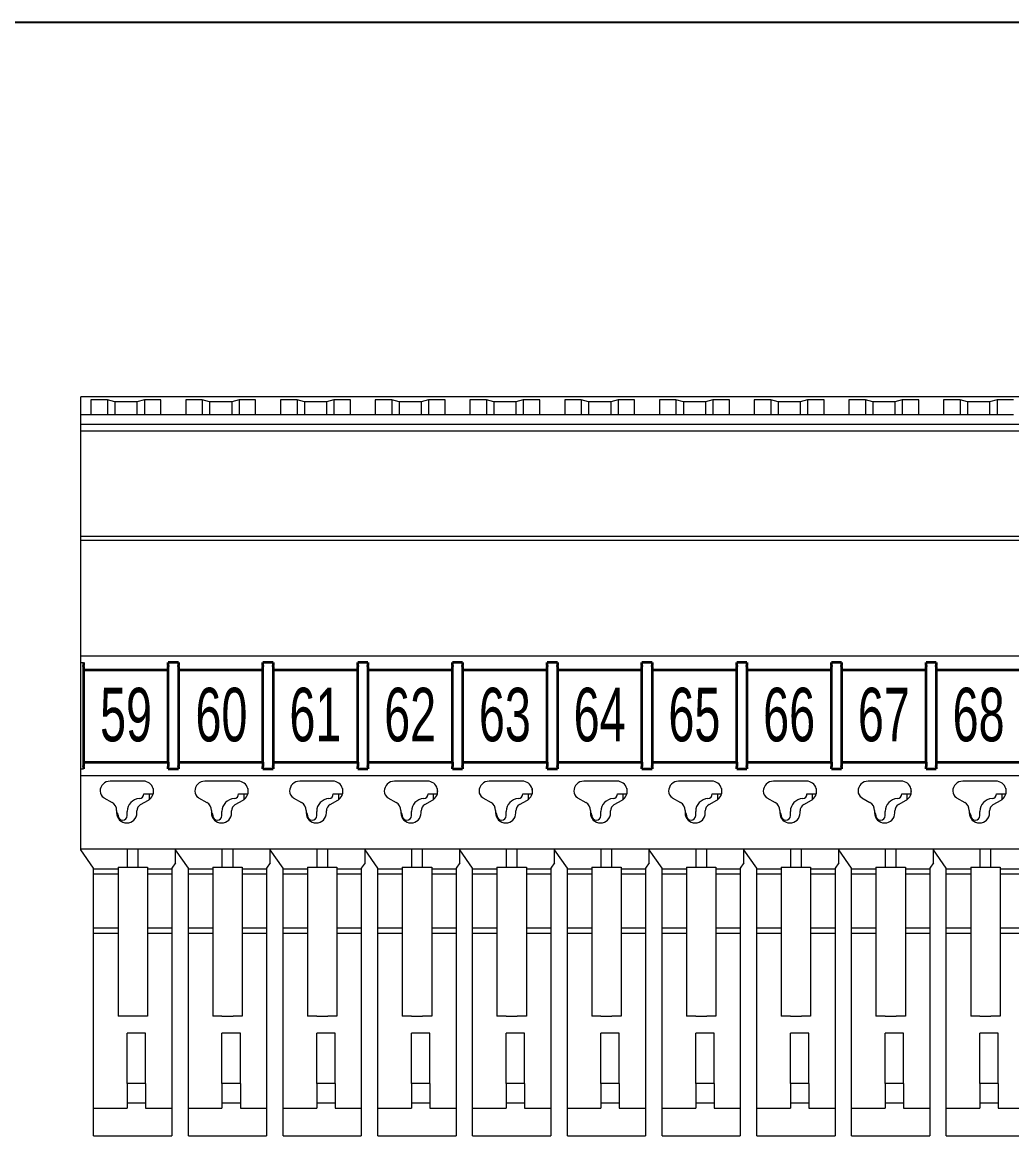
# Model space of a CAD drawing. Header units: millimetres. Extents: x 7 to 413, y 10 to 287.
# Drawn here: x 86.8 to 140.6, y 226.2 to 286.8 of the extents above; entities that cross this region are included whole.
import ezdxf
from ezdxf.enums import TextEntityAlignment as Align

# ---------------------------------------------------------------- set-up
doc = ezdxf.new("R2010")
doc.units = ezdxf.units.MM
doc.layers.add('1', color=7, linetype='Continuous')
doc.layers.add('図面枠D8M', color=7, linetype='Continuous')
doc.styles.add('HG丸ｺﾞｼｯｸM-PRO', font='')
doc.styles.get('HG丸ｺﾞｼｯｸM-PRO').set_extended_font_data('HG丸ｺﾞｼｯｸM-PRO')

# ---------------------------------------------------------------- blocks, each defined once
blk = doc.blocks.new('BLKF023')
at = {"layer": '図面枠D8M', "color": 2, "linetype": 'Continuous', "lineweight": 25}
blk.add_line((33, 286.75), (413, 286.75), dxfattribs=at)
blk = doc.blocks.new('BLKF039')
at = {"layer": '1', "color": 7, "linetype": 'Continuous', "lineweight": 13}
for p, q in [((133.192, 240.818), (133.192, 232.718)), ((133.192, 240.818), (133.692, 240.818)), ((133.692, 240.818), (134.292, 240.818)), ((134.292, 240.818), (134.792, 240.818)), ((134.792, 240.818), (134.792, 232.718)), ((133.692, 232.718), (133.192, 232.718)), ((133.692, 232.718), (134.292, 232.718)), ((134.792, 232.718), (134.292, 232.718))]:
    blk.add_line(p, q, dxfattribs=at)
blk = doc.blocks.new('BLKF040')
at = {"layer": '1', "color": 7, "linetype": 'Continuous', "lineweight": 13}
for p, q in [((128.042, 240.818), (128.042, 232.718)), ((128.042, 240.818), (128.542, 240.818)), ((128.542, 240.818), (129.142, 240.818)), ((129.142, 240.818), (129.642, 240.818)), ((129.642, 240.818), (129.642, 232.718)), ((128.542, 232.718), (128.042, 232.718)), ((128.542, 232.718), (129.142, 232.718)), ((129.642, 232.718), (129.142, 232.718))]:
    blk.add_line(p, q, dxfattribs=at)
blk = doc.blocks.new('BLKF041')
at = {"layer": '1', "color": 7, "linetype": 'Continuous', "lineweight": 13}
for p, q in [((122.892, 240.818), (122.892, 232.718)), ((122.892, 240.818), (123.392, 240.818)), ((123.392, 240.818), (123.992, 240.818)), ((123.992, 240.818), (124.492, 240.818)), ((124.492, 240.818), (124.492, 232.718)), ((123.392, 232.718), (122.892, 232.718)), ((123.392, 232.718), (123.992, 232.718)), ((124.492, 232.718), (123.992, 232.718))]:
    blk.add_line(p, q, dxfattribs=at)
blk = doc.blocks.new('BLKF042')
at = {"layer": '1', "color": 7, "linetype": 'Continuous', "lineweight": 13}
for p, q in [((91.992, 240.818), (91.992, 232.718)), ((91.992, 240.818), (92.492, 240.818)), ((92.492, 240.818), (93.092, 240.818)), ((93.092, 240.818), (93.592, 240.818)), ((93.592, 240.818), (93.592, 232.718)), ((92.492, 232.718), (91.992, 232.718)), ((93.092, 232.718), (92.492, 232.718)), ((93.592, 232.718), (93.092, 232.718))]:
    blk.add_line(p, q, dxfattribs=at)
blk = doc.blocks.new('BLKF043')
at = {"layer": '1', "color": 7, "linetype": 'Continuous', "lineweight": 13}
for p, q in [((107.442, 240.818), (107.442, 232.718)), ((107.442, 240.818), (107.942, 240.818)), ((107.942, 240.818), (108.542, 240.818)), ((108.542, 240.818), (109.042, 240.818)), ((109.042, 240.818), (109.042, 232.718)), ((107.942, 232.718), (107.442, 232.718)), ((107.942, 232.718), (108.542, 232.718)), ((109.042, 232.718), (108.542, 232.718))]:
    blk.add_line(p, q, dxfattribs=at)
blk = doc.blocks.new('BLKF044')
at = {"layer": '1', "color": 7, "linetype": 'Continuous', "lineweight": 13}
for p, q in [((102.292, 240.818), (102.292, 232.718)), ((102.292, 240.818), (102.792, 240.818)), ((102.792, 240.818), (103.392, 240.818)), ((103.392, 240.818), (103.892, 240.818)), ((103.892, 240.818), (103.892, 232.718)), ((102.792, 232.718), (102.292, 232.718)), ((102.792, 232.718), (103.392, 232.718)), ((103.892, 232.718), (103.392, 232.718))]:
    blk.add_line(p, q, dxfattribs=at)
blk = doc.blocks.new('BLKF045')
at = {"layer": '1', "color": 7, "linetype": 'Continuous', "lineweight": 13}
for p, q in [((112.592, 240.818), (112.592, 232.718)), ((112.592, 240.818), (113.092, 240.818)), ((113.092, 240.818), (113.692, 240.818)), ((113.692, 240.818), (114.192, 240.818)), ((114.192, 240.818), (114.192, 232.718)), ((113.092, 232.718), (112.592, 232.718)), ((113.092, 232.718), (113.692, 232.718)), ((114.192, 232.718), (113.692, 232.718))]:
    blk.add_line(p, q, dxfattribs=at)
blk = doc.blocks.new('BLKF046')
at = {"layer": '1', "color": 7, "linetype": 'Continuous', "lineweight": 13}
for p, q in [((117.742, 240.818), (117.742, 232.718)), ((117.742, 240.818), (118.242, 240.818)), ((118.242, 240.818), (118.842, 240.818)), ((118.842, 240.818), (119.342, 240.818)), ((119.342, 240.818), (119.342, 232.718)), ((118.242, 232.718), (117.742, 232.718)), ((118.242, 232.718), (118.842, 232.718)), ((119.342, 232.718), (118.842, 232.718))]:
    blk.add_line(p, q, dxfattribs=at)
blk = doc.blocks.new('BLKF047')
at = {"layer": '1', "color": 7, "linetype": 'Continuous', "lineweight": 13}
for p, q in [((138.342, 240.818), (138.342, 232.718)), ((138.342, 240.818), (138.842, 240.818)), ((138.842, 240.818), (139.442, 240.818)), ((139.442, 240.818), (139.942, 240.818)), ((139.942, 240.818), (139.942, 232.718)), ((138.842, 232.718), (138.342, 232.718)), ((138.842, 232.718), (139.442, 232.718)), ((139.942, 232.718), (139.442, 232.718))]:
    blk.add_line(p, q, dxfattribs=at)
blk = doc.blocks.new('BLKF048')
at = {"layer": '1', "color": 7, "linetype": 'Continuous', "lineweight": 13}
for p, q in [((97.142, 240.818), (97.142, 232.718)), ((97.142, 240.818), (97.642, 240.818)), ((97.642, 240.818), (98.242, 240.818)), ((98.242, 240.818), (98.742, 240.818)), ((98.742, 240.818), (98.742, 232.718)), ((97.642, 232.718), (97.142, 232.718)), ((97.642, 232.718), (98.242, 232.718)), ((98.742, 232.718), (98.242, 232.718))]:
    blk.add_line(p, q, dxfattribs=at)
blk = doc.blocks.new('BLKF049')
at = {"layer": '1', "color": 7, "linetype": 'Continuous', "lineweight": 13}
for p, q in [((89.967, 265.418), (89.967, 266.393)), ((156.917, 266.393), (89.967, 266.393)), ((91.422, 266.23), (90.522, 266.23)), ((90.522, 266.23), (90.522, 265.418)), ((91.422, 266.23), (91.422, 265.418)), ((91.822, 266.122), (91.422, 266.23)), ((91.822, 266.122), (91.822, 265.418)), ((93.022, 266.122), (91.822, 266.122)), ((93.422, 266.23), (93.022, 266.122)), ((93.022, 266.122), (93.022, 265.418)), ((93.422, 266.23), (93.422, 265.418)), ((94.322, 266.23), (93.422, 266.23)), ((94.322, 265.418), (94.322, 266.23)), ((95.672, 266.23), (95.672, 265.418)), ((96.572, 266.23), (95.672, 266.23)), ((96.972, 266.122), (96.572, 266.23)), ((96.572, 266.23), (96.572, 265.418)), ((98.172, 266.122), (96.972, 266.122)), ((96.972, 266.122), (96.972, 265.418)), ((98.572, 266.23), (98.172, 266.122)), ((98.172, 266.122), (98.172, 265.418)), ((99.472, 266.23), (98.572, 266.23)), ((98.572, 266.23), (98.572, 265.418)), ((99.472, 265.418), (99.472, 266.23)), ((100.822, 266.23), (100.822, 265.418)), ((101.722, 266.23), (100.822, 266.23)), ((102.122, 266.122), (101.722, 266.23)), ((101.722, 266.23), (101.722, 265.418)), ((103.322, 266.122), (102.122, 266.122)), ((102.122, 266.122), (102.122, 265.418)), ((103.722, 266.23), (103.322, 266.122)), ((103.322, 266.122), (103.322, 265.418)), ((104.622, 266.23), (103.722, 266.23)), ((103.722, 266.23), (103.722, 265.418)), ((104.622, 265.418), (104.622, 266.23)), ((105.972, 266.23), (105.972, 265.418)), ((106.872, 266.23), (105.972, 266.23)), ((106.872, 266.23), (106.872, 265.418)), ((107.272, 266.122), (106.872, 266.23)), ((108.472, 266.122), (107.272, 266.122)), ((107.272, 266.122), (107.272, 265.418)), ((108.872, 266.23), (108.472, 266.122)), ((108.472, 266.122), (108.472, 265.418)), ((109.772, 266.23), (108.872, 266.23)), ((108.872, 266.23), (108.872, 265.418)), ((109.772, 265.418), (109.772, 266.23)), ((111.122, 266.23), (111.122, 265.418)), ((112.022, 266.23), (111.122, 266.23)), ((112.022, 266.23), (112.022, 265.418)), ((112.422, 266.122), (112.022, 266.23)), ((113.622, 266.122), (112.422, 266.122)), ((112.422, 266.122), (112.422, 265.418)), ((114.022, 266.23), (113.622, 266.122)), ((113.622, 266.122), (113.622, 265.418)), ((114.922, 266.23), (114.022, 266.23)), ((114.022, 266.23), (114.022, 265.418)), ((114.922, 265.418), (114.922, 266.23)), ((116.272, 266.23), (116.272, 265.418)), ((117.172, 266.23), (116.272, 266.23)), ((117.172, 266.23), (117.172, 265.418)), ((117.572, 266.122), (117.172, 266.23)), ((118.772, 266.122), (117.572, 266.122)), ((117.572, 266.122), (117.572, 265.418)), ((119.172, 266.23), (118.772, 266.122)), ((118.772, 266.122), (118.772, 265.418)), ((120.072, 266.23), (119.172, 266.23)), ((119.172, 266.23), (119.172, 265.418)), ((120.072, 265.418), (120.072, 266.23)), ((121.422, 266.23), (121.422, 265.418)), ((122.322, 266.23), (121.422, 266.23)), ((122.322, 266.23), (122.322, 265.418)), ((122.722, 266.122), (122.322, 266.23)), ((122.722, 266.122), (122.722, 265.418)), ((123.922, 266.122), (122.722, 266.122)), ((124.322, 266.23), (123.922, 266.122)), ((123.922, 266.122), (123.922, 265.418)), ((124.322, 266.23), (124.322, 265.418)), ((125.222, 266.23), (124.322, 266.23)), ((125.222, 265.418), (125.222, 266.23)), ((126.572, 266.23), (126.572, 265.418)), ((127.472, 266.23), (126.572, 266.23)), ((127.472, 266.23), (127.472, 265.418)), ((127.872, 266.122), (127.472, 266.23)), ((127.872, 266.122), (127.872, 265.418)), ((129.072, 266.122), (127.872, 266.122)), ((129.472, 266.23), (129.072, 266.122)), ((129.072, 266.122), (129.072, 265.418)), ((129.472, 266.23), (129.472, 265.418)), ((130.372, 266.23), (129.472, 266.23)), ((130.372, 265.418), (130.372, 266.23)), ((131.722, 266.23), (131.722, 265.418)), ((132.622, 266.23), (131.722, 266.23)), ((132.622, 266.23), (132.622, 265.418)), ((133.022, 266.122), (132.622, 266.23)), ((133.022, 266.122), (133.022, 265.418)), ((134.222, 266.122), (133.022, 266.122)), ((134.622, 266.23), (134.222, 266.122)), ((134.222, 266.122), (134.222, 265.418)), ((134.622, 266.23), (134.622, 265.418)), ((135.522, 266.23), (134.622, 266.23)), ((135.522, 265.418), (135.522, 266.23)), ((136.872, 266.23), (136.872, 265.418)), ((137.772, 266.23), (136.872, 266.23)), ((137.772, 266.23), (137.772, 265.418)), ((138.172, 266.122), (137.772, 266.23)), ((138.172, 266.122), (138.172, 265.418)), ((139.372, 266.122), (138.172, 266.122)), ((139.772, 266.23), (139.372, 266.122)), ((139.372, 266.122), (139.372, 265.418)), ((139.772, 266.23), (139.772, 265.418)), ((140.672, 266.23), (139.772, 266.23)), ((89.967, 265.418), (90.522, 265.418)), ((89.967, 264.91), (89.967, 265.418)), ((90.522, 265.418), (94.322, 265.418)), ((94.322, 265.418), (95.672, 265.418)), ((95.672, 265.418), (99.472, 265.418)), ((99.472, 265.418), (100.822, 265.418)), ((100.822, 265.418), (104.622, 265.418)), ((104.622, 265.418), (105.972, 265.418)), ((105.972, 265.418), (109.772, 265.418)), ((109.772, 265.418), (111.122, 265.418)), ((111.122, 265.418), (114.922, 265.418)), ((114.922, 265.418), (116.272, 265.418)), ((116.272, 265.418), (120.072, 265.418)), ((120.072, 265.418), (121.422, 265.418)), ((121.422, 265.418), (125.222, 265.418)), ((125.222, 265.418), (126.572, 265.418)), ((126.572, 265.418), (130.372, 265.418)), ((130.372, 265.418), (131.722, 265.418)), ((131.722, 265.418), (135.522, 265.418)), ((135.522, 265.418), (136.872, 265.418)), ((136.872, 265.418), (140.672, 265.418)), ((89.967, 264.708), (89.967, 264.91)), ((89.967, 264.91), (156.917, 264.91)), ((89.967, 264.542), (89.967, 264.708)), ((89.967, 264.542), (156.917, 264.542)), ((89.967, 258.804), (89.967, 264.542)), ((89.967, 258.586), (89.967, 258.804)), ((89.967, 258.804), (156.917, 258.804)), ((89.967, 258.335), (89.967, 258.586)), ((89.967, 258.586), (156.917, 258.586)), ((89.967, 258.317), (89.967, 258.335)), ((89.967, 252.309), (89.967, 258.317)), ((89.967, 252.309), (156.917, 252.309)), ((89.967, 252.218), (89.967, 252.309)), ((89.967, 251.945), (89.967, 252.218)), ((89.967, 251.945), (90.122, 251.945)), ((89.967, 246.165), (89.967, 251.945)), ((94.722, 251.945), (95.272, 251.945)), ((99.872, 251.945), (100.422, 251.945)), ((105.022, 251.945), (105.572, 251.945)), ((110.172, 251.945), (110.722, 251.945)), ((115.322, 251.945), (115.872, 251.945)), ((120.472, 251.945), (121.022, 251.945)), ((125.622, 251.945), (126.172, 251.945)), ((130.772, 251.945), (131.322, 251.945)), ((135.922, 251.945), (136.472, 251.945)), ((89.967, 245.893), (89.967, 246.165)), ((89.967, 246.165), (90.122, 246.165)), ((89.967, 245.801), (89.967, 245.893)), ((89.967, 241.818), (89.967, 245.801)), ((89.967, 245.801), (156.917, 245.801)), ((94.722, 246.165), (95.272, 246.165)), ((99.872, 246.165), (100.422, 246.165)), ((105.022, 246.165), (105.572, 246.165)), ((110.172, 246.165), (110.722, 246.165)), ((115.322, 246.165), (115.872, 246.165)), ((120.472, 246.165), (121.022, 246.165)), ((125.622, 246.165), (126.172, 246.165)), ((130.772, 246.165), (131.322, 246.165)), ((135.922, 246.165), (136.472, 246.165)), ((93.367, 245.493), (91.567, 245.493)), ((98.517, 245.493), (96.717, 245.493)), ((103.667, 245.493), (101.867, 245.493)), ((108.817, 245.493), (107.017, 245.493)), ((113.967, 245.493), (112.167, 245.493)), ((119.117, 245.493), (117.317, 245.493)), ((124.267, 245.493), (122.467, 245.493)), ((129.417, 245.493), (127.617, 245.493)), ((134.567, 245.493), (132.767, 245.493)), ((139.717, 245.493), (137.917, 245.493)), ((91.217, 244.596), (91.667, 244.336)), ((93.392, 244.808), (93.697, 244.808)), ((93.697, 244.808), (93.897, 244.808)), ((93.897, 245.09), (93.897, 244.808)), ((93.897, 244.808), (93.901, 244.808)), ((96.367, 244.596), (96.817, 244.336)), ((98.542, 244.808), (98.847, 244.808)), ((98.847, 244.808), (99.047, 244.808)), ((99.047, 245.09), (99.047, 244.808)), ((99.047, 244.808), (99.051, 244.808)), ((101.517, 244.596), (101.967, 244.336)), ((103.692, 244.808), (103.997, 244.808)), ((103.997, 244.808), (104.197, 244.808)), ((104.197, 245.09), (104.197, 244.808)), ((104.197, 244.808), (104.201, 244.808)), ((106.667, 244.596), (107.117, 244.336)), ((108.842, 244.808), (109.147, 244.808)), ((109.147, 244.808), (109.347, 244.808)), ((109.347, 245.09), (109.347, 244.808)), ((109.347, 244.808), (109.351, 244.808)), ((111.817, 244.596), (112.267, 244.336)), ((113.992, 244.808), (114.297, 244.808)), ((114.297, 244.808), (114.497, 244.808)), ((114.497, 245.09), (114.497, 244.808)), ((114.497, 244.808), (114.501, 244.808)), ((116.967, 244.596), (117.417, 244.336)), ((119.142, 244.808), (119.447, 244.808)), ((119.447, 244.808), (119.647, 244.808)), ((119.647, 245.09), (119.647, 244.808)), ((119.647, 244.808), (119.651, 244.808)), ((122.117, 244.596), (122.567, 244.336)), ((124.292, 244.808), (124.597, 244.808)), ((124.597, 244.808), (124.797, 244.808)), ((124.797, 245.09), (124.797, 244.808)), ((124.797, 244.808), (124.801, 244.808)), ((127.267, 244.596), (127.717, 244.336)), ((129.442, 244.808), (129.747, 244.808)), ((129.747, 244.808), (129.947, 244.808)), ((129.947, 245.09), (129.947, 244.808)), ((129.947, 244.808), (129.951, 244.808)), ((132.417, 244.596), (132.867, 244.336)), ((134.592, 244.808), (134.897, 244.808)), ((134.897, 244.808), (135.097, 244.808)), ((135.097, 245.09), (135.097, 244.808)), ((135.097, 244.808), (135.101, 244.808)), ((137.567, 244.596), (138.017, 244.336)), ((139.742, 244.808), (140.047, 244.808)), ((140.047, 244.808), (140.247, 244.808)), ((140.247, 245.09), (140.247, 244.808)), ((140.247, 244.808), (140.251, 244.808)), ((93.217, 244.221), (93.642, 244.466)), ((98.367, 244.221), (98.792, 244.466)), ((103.517, 244.221), (103.942, 244.466)), ((108.667, 244.221), (109.092, 244.466)), ((113.817, 244.221), (114.242, 244.466)), ((118.967, 244.221), (119.392, 244.466)), ((124.117, 244.221), (124.542, 244.466)), ((129.267, 244.221), (129.692, 244.466)), ((134.417, 244.221), (134.842, 244.466)), ((139.567, 244.221), (139.992, 244.466)), ((91.917, 243.903), (91.917, 243.803)), ((91.917, 243.803), (91.917, 243.77)), ((91.992, 243.647), (91.992, 243.623)), ((92.492, 243.623), (92.492, 243.847)), ((93.017, 243.77), (93.017, 243.875)), ((97.067, 243.903), (97.067, 243.803)), ((97.067, 243.803), (97.067, 243.77)), ((97.142, 243.647), (97.142, 243.623)), ((97.642, 243.623), (97.642, 243.847)), ((98.167, 243.77), (98.167, 243.875)), ((102.217, 243.903), (102.217, 243.803)), ((102.217, 243.803), (102.217, 243.77)), ((102.292, 243.647), (102.292, 243.623)), ((102.792, 243.623), (102.792, 243.847)), ((103.317, 243.77), (103.317, 243.875)), ((107.367, 243.903), (107.367, 243.803)), ((107.367, 243.803), (107.367, 243.77)), ((107.442, 243.647), (107.442, 243.623)), ((107.942, 243.623), (107.942, 243.847)), ((108.467, 243.77), (108.467, 243.875)), ((112.517, 243.903), (112.517, 243.803)), ((112.517, 243.803), (112.517, 243.77)), ((112.592, 243.647), (112.592, 243.623)), ((113.092, 243.623), (113.092, 243.847)), ((113.617, 243.77), (113.617, 243.875)), ((117.667, 243.903), (117.667, 243.803)), ((117.667, 243.803), (117.667, 243.77)), ((117.742, 243.647), (117.742, 243.623)), ((118.242, 243.623), (118.242, 243.847)), ((118.767, 243.77), (118.767, 243.875)), ((122.817, 243.903), (122.817, 243.803)), ((122.817, 243.803), (122.817, 243.77)), ((122.892, 243.647), (122.892, 243.623)), ((123.392, 243.623), (123.392, 243.847)), ((123.917, 243.77), (123.917, 243.875)), ((127.967, 243.903), (127.967, 243.803)), ((127.967, 243.803), (127.967, 243.77)), ((128.042, 243.647), (128.042, 243.623)), ((128.542, 243.623), (128.542, 243.847)), ((129.067, 243.77), (129.067, 243.875)), ((133.117, 243.903), (133.117, 243.803)), ((133.117, 243.803), (133.117, 243.77)), ((133.192, 243.647), (133.192, 243.623)), ((133.692, 243.623), (133.692, 243.847)), ((134.217, 243.77), (134.217, 243.875)), ((138.267, 243.903), (138.267, 243.803)), ((138.267, 243.803), (138.267, 243.77)), ((138.342, 243.647), (138.342, 243.623)), ((138.842, 243.623), (138.842, 243.847)), ((139.367, 243.77), (139.367, 243.875)), ((89.967, 241.768), (89.967, 241.818)), ((89.967, 241.818), (92.492, 241.818)), ((90.667, 240.768), (89.967, 241.768)), ((92.492, 241.818), (93.092, 241.818)), ((92.492, 241.818), (92.492, 240.818)), ((93.092, 241.818), (97.642, 241.818)), ((93.092, 240.818), (93.092, 241.818)), ((95.117, 241.053), (95.117, 241.768)), ((95.817, 240.768), (95.117, 241.768)), ((97.642, 241.818), (98.242, 241.818)), ((97.642, 241.818), (97.642, 240.818)), ((98.242, 240.818), (98.242, 241.818)), ((98.242, 241.818), (102.792, 241.818)), ((100.267, 241.053), (100.267, 241.768)), ((100.967, 240.768), (100.267, 241.768)), ((102.792, 241.818), (103.392, 241.818)), ((102.792, 241.818), (102.792, 240.818)), ((103.392, 240.818), (103.392, 241.818)), ((103.392, 241.818), (107.942, 241.818)), ((105.417, 241.053), (105.417, 241.768)), ((106.117, 240.768), (105.417, 241.768)), ((107.942, 241.818), (107.942, 240.818)), ((107.942, 241.818), (108.542, 241.818)), ((108.542, 240.818), (108.542, 241.818)), ((108.542, 241.818), (113.092, 241.818)), ((111.267, 240.768), (110.567, 241.768)), ((110.567, 241.053), (110.567, 241.768)), ((113.092, 241.818), (113.092, 240.818)), ((113.092, 241.818), (113.692, 241.818)), ((113.692, 240.818), (113.692, 241.818)), ((113.692, 241.818), (118.242, 241.818)), ((115.717, 241.053), (115.717, 241.768)), ((116.417, 240.768), (115.717, 241.768)), ((118.242, 241.818), (118.242, 240.818)), ((118.242, 241.818), (118.842, 241.818)), ((118.842, 240.818), (118.842, 241.818)), ((118.842, 241.818), (123.392, 241.818)), ((121.567, 240.768), (120.867, 241.768)), ((120.867, 241.053), (120.867, 241.768)), ((123.392, 241.818), (123.392, 240.818)), ((123.392, 241.818), (123.992, 241.818)), ((123.992, 240.818), (123.992, 241.818)), ((123.992, 241.818), (128.542, 241.818)), ((126.017, 241.053), (126.017, 241.768)), ((126.717, 240.768), (126.017, 241.768)), ((128.542, 241.818), (128.542, 240.818)), ((128.542, 241.818), (129.142, 241.818)), ((129.142, 240.818), (129.142, 241.818)), ((129.142, 241.818), (133.692, 241.818)), ((131.867, 240.768), (131.167, 241.768)), ((131.167, 241.053), (131.167, 241.768)), ((133.692, 241.818), (133.692, 240.818)), ((133.692, 241.818), (134.292, 241.818)), ((134.292, 240.818), (134.292, 241.818)), ((134.292, 241.818), (138.842, 241.818)), ((137.017, 240.768), (136.317, 241.768)), ((136.317, 241.053), (136.317, 241.768)), ((138.842, 241.818), (138.842, 240.818)), ((138.842, 241.818), (139.442, 241.818)), ((139.442, 241.818), (143.992, 241.818)), ((139.442, 240.818), (139.442, 241.818)), ((95.117, 241.053), (94.917, 240.768)), ((100.267, 241.053), (100.067, 240.768)), ((105.417, 241.053), (105.217, 240.768)), ((110.567, 241.053), (110.367, 240.768)), ((115.717, 241.053), (115.517, 240.768)), ((120.867, 241.053), (120.667, 240.768)), ((126.017, 241.053), (125.817, 240.768)), ((131.167, 241.053), (130.967, 240.768)), ((136.317, 241.053), (136.117, 240.768)), ((90.667, 240.718), (90.667, 240.768)), ((90.667, 240.434), (90.667, 240.718)), ((91.992, 240.718), (90.667, 240.718)), ((91.992, 240.434), (90.667, 240.434)), ((90.667, 237.501), (90.667, 240.434)), ((92.492, 240.818), (93.092, 240.818)), ((94.917, 240.718), (93.592, 240.718)), ((94.917, 240.434), (93.592, 240.434)), ((94.917, 240.768), (94.917, 240.718)), ((94.917, 240.718), (94.917, 240.434)), ((94.917, 240.434), (94.917, 237.501)), ((95.817, 240.718), (95.817, 240.768)), ((97.142, 240.718), (95.817, 240.718)), ((95.817, 240.434), (95.817, 240.718)), ((97.142, 240.434), (95.817, 240.434)), ((95.817, 237.501), (95.817, 240.434)), ((97.642, 240.818), (98.242, 240.818)), ((100.067, 240.718), (98.742, 240.718)), ((100.067, 240.434), (98.742, 240.434)), ((100.067, 240.768), (100.067, 240.718)), ((100.067, 240.718), (100.067, 240.434)), ((100.067, 240.434), (100.067, 237.501)), ((100.967, 240.718), (100.967, 240.768)), ((100.967, 240.434), (100.967, 240.718)), ((102.292, 240.718), (100.967, 240.718)), ((100.967, 237.501), (100.967, 240.434)), ((102.292, 240.434), (100.967, 240.434)), ((102.792, 240.818), (103.392, 240.818)), ((105.217, 240.718), (103.892, 240.718)), ((105.217, 240.434), (103.892, 240.434)), ((105.217, 240.768), (105.217, 240.718)), ((105.217, 240.718), (105.217, 240.434)), ((105.217, 240.434), (105.217, 237.501)), ((106.117, 240.718), (106.117, 240.768)), ((106.117, 240.434), (106.117, 240.718)), ((107.442, 240.718), (106.117, 240.718)), ((106.117, 237.501), (106.117, 240.434)), ((107.442, 240.434), (106.117, 240.434)), ((107.942, 240.818), (108.542, 240.818)), ((110.367, 240.718), (109.042, 240.718)), ((110.367, 240.434), (109.042, 240.434)), ((110.367, 240.768), (110.367, 240.718)), ((110.367, 240.718), (110.367, 240.434)), ((110.367, 240.434), (110.367, 237.501)), ((111.267, 240.718), (111.267, 240.768)), ((111.267, 240.434), (111.267, 240.718)), ((112.592, 240.718), (111.267, 240.718)), ((112.592, 240.434), (111.267, 240.434)), ((111.267, 237.501), (111.267, 240.434)), ((113.092, 240.818), (113.692, 240.818)), ((115.517, 240.718), (114.192, 240.718)), ((115.517, 240.434), (114.192, 240.434)), ((115.517, 240.768), (115.517, 240.718)), ((115.517, 240.718), (115.517, 240.434)), ((115.517, 240.434), (115.517, 237.501)), ((116.417, 240.718), (116.417, 240.768)), ((116.417, 240.434), (116.417, 240.718)), ((117.742, 240.718), (116.417, 240.718)), ((116.417, 237.501), (116.417, 240.434)), ((117.742, 240.434), (116.417, 240.434)), ((118.242, 240.818), (118.842, 240.818)), ((120.667, 240.718), (119.342, 240.718)), ((120.667, 240.434), (119.342, 240.434)), ((120.667, 240.768), (120.667, 240.718)), ((120.667, 240.718), (120.667, 240.434)), ((120.667, 240.434), (120.667, 237.501)), ((121.567, 240.718), (121.567, 240.768)), ((121.567, 240.434), (121.567, 240.718)), ((122.892, 240.718), (121.567, 240.718)), ((121.567, 237.501), (121.567, 240.434)), ((122.892, 240.434), (121.567, 240.434)), ((123.392, 240.818), (123.992, 240.818)), ((125.817, 240.718), (124.492, 240.718)), ((125.817, 240.434), (124.492, 240.434)), ((125.817, 240.768), (125.817, 240.718)), ((125.817, 240.718), (125.817, 240.434)), ((125.817, 240.434), (125.817, 237.501)), ((126.717, 240.718), (126.717, 240.768)), ((126.717, 240.434), (126.717, 240.718)), ((128.042, 240.718), (126.717, 240.718)), ((126.717, 237.501), (126.717, 240.434)), ((128.042, 240.434), (126.717, 240.434)), ((128.542, 240.818), (129.142, 240.818)), ((130.967, 240.718), (129.642, 240.718)), ((130.967, 240.434), (129.642, 240.434)), ((130.967, 240.768), (130.967, 240.718)), ((130.967, 240.718), (130.967, 240.434)), ((130.967, 240.434), (130.967, 237.501)), ((131.867, 240.718), (131.867, 240.768)), ((131.867, 240.434), (131.867, 240.718)), ((133.192, 240.718), (131.867, 240.718)), ((133.192, 240.434), (131.867, 240.434)), ((131.867, 237.501), (131.867, 240.434)), ((133.692, 240.818), (134.292, 240.818)), ((136.117, 240.718), (134.792, 240.718)), ((136.117, 240.434), (134.792, 240.434)), ((136.117, 240.768), (136.117, 240.718)), ((136.117, 240.718), (136.117, 240.434)), ((136.117, 240.434), (136.117, 237.501)), ((137.017, 240.718), (137.017, 240.768)), ((137.017, 240.434), (137.017, 240.718)), ((138.342, 240.718), (137.017, 240.718)), ((137.017, 237.501), (137.017, 240.434)), ((138.342, 240.434), (137.017, 240.434)), ((138.842, 240.818), (139.442, 240.818)), ((141.267, 240.718), (139.942, 240.718)), ((141.267, 240.434), (139.942, 240.434)), ((91.992, 237.501), (90.667, 237.501)), ((90.667, 237.218), (90.667, 237.501)), ((94.917, 237.501), (93.592, 237.501)), ((94.917, 237.501), (94.917, 237.218)), ((95.817, 237.218), (95.817, 237.501)), ((97.142, 237.501), (95.817, 237.501)), ((100.067, 237.501), (98.742, 237.501)), ((100.067, 237.501), (100.067, 237.218)), ((100.967, 237.218), (100.967, 237.501)), ((102.292, 237.501), (100.967, 237.501)), ((105.217, 237.501), (103.892, 237.501)), ((105.217, 237.501), (105.217, 237.218)), ((106.117, 237.218), (106.117, 237.501)), ((107.442, 237.501), (106.117, 237.501)), ((110.367, 237.501), (109.042, 237.501)), ((110.367, 237.501), (110.367, 237.218)), ((111.267, 237.218), (111.267, 237.501)), ((112.592, 237.501), (111.267, 237.501)), ((115.517, 237.501), (114.192, 237.501)), ((115.517, 237.501), (115.517, 237.218)), ((116.417, 237.218), (116.417, 237.501)), ((117.742, 237.501), (116.417, 237.501)), ((120.667, 237.501), (119.342, 237.501)), ((120.667, 237.501), (120.667, 237.218)), ((121.567, 237.218), (121.567, 237.501)), ((122.892, 237.501), (121.567, 237.501)), ((125.817, 237.501), (124.492, 237.501)), ((125.817, 237.501), (125.817, 237.218)), ((126.717, 237.218), (126.717, 237.501)), ((128.042, 237.501), (126.717, 237.501)), ((130.967, 237.501), (129.642, 237.501)), ((130.967, 237.501), (130.967, 237.218)), ((131.867, 237.218), (131.867, 237.501)), ((133.192, 237.501), (131.867, 237.501)), ((136.117, 237.501), (134.792, 237.501)), ((136.117, 237.501), (136.117, 237.218)), ((137.017, 237.218), (137.017, 237.501)), ((138.342, 237.501), (137.017, 237.501)), ((141.267, 237.501), (139.942, 237.501)), ((90.667, 227.718), (90.667, 237.218)), ((91.992, 237.218), (90.667, 237.218)), ((94.917, 237.218), (93.592, 237.218)), ((94.917, 237.218), (94.917, 227.718)), ((95.817, 227.718), (95.817, 237.218)), ((97.142, 237.218), (95.817, 237.218)), ((100.067, 237.218), (98.742, 237.218)), ((100.067, 237.218), (100.067, 227.718)), ((100.967, 227.718), (100.967, 237.218)), ((102.292, 237.218), (100.967, 237.218)), ((105.217, 237.218), (103.892, 237.218)), ((105.217, 237.218), (105.217, 227.718)), ((106.117, 227.718), (106.117, 237.218)), ((107.442, 237.218), (106.117, 237.218)), ((110.367, 237.218), (109.042, 237.218)), ((110.367, 237.218), (110.367, 227.718)), ((111.267, 227.718), (111.267, 237.218)), ((112.592, 237.218), (111.267, 237.218)), ((115.517, 237.218), (114.192, 237.218)), ((115.517, 237.218), (115.517, 227.718)), ((116.417, 227.718), (116.417, 237.218)), ((117.742, 237.218), (116.417, 237.218)), ((120.667, 237.218), (119.342, 237.218)), ((120.667, 237.218), (120.667, 227.718)), ((121.567, 227.718), (121.567, 237.218)), ((122.892, 237.218), (121.567, 237.218)), ((125.817, 237.218), (124.492, 237.218)), ((125.817, 237.218), (125.817, 227.718)), ((126.717, 227.718), (126.717, 237.218)), ((128.042, 237.218), (126.717, 237.218)), ((130.967, 237.218), (129.642, 237.218)), ((130.967, 237.218), (130.967, 227.718)), ((131.867, 227.718), (131.867, 237.218)), ((133.192, 237.218), (131.867, 237.218)), ((136.117, 237.218), (134.792, 237.218)), ((136.117, 237.218), (136.117, 227.718)), ((137.017, 227.718), (137.017, 237.218)), ((138.342, 237.218), (137.017, 237.218)), ((141.267, 237.218), (139.942, 237.218)), ((93.092, 232.718), (92.492, 232.718)), ((97.642, 232.718), (98.242, 232.718)), ((102.792, 232.718), (103.392, 232.718)), ((107.942, 232.718), (108.542, 232.718)), ((113.092, 232.718), (113.692, 232.718)), ((118.242, 232.718), (118.842, 232.718)), ((123.392, 232.718), (123.992, 232.718)), ((128.542, 232.718), (129.142, 232.718)), ((133.692, 232.718), (134.292, 232.718)), ((138.842, 232.718), (139.442, 232.718)), ((92.492, 229.056), (92.492, 231.788)), ((93.492, 231.788), (92.492, 231.788)), ((93.492, 229.056), (93.492, 231.788)), ((97.642, 229.056), (97.642, 231.788)), ((98.642, 231.788), (97.642, 231.788)), ((98.642, 229.056), (98.642, 231.788)), ((102.792, 229.056), (102.792, 231.788)), ((103.792, 231.788), (102.792, 231.788)), ((103.792, 229.056), (103.792, 231.788)), ((107.942, 229.056), (107.942, 231.788)), ((108.942, 231.788), (107.942, 231.788)), ((108.942, 229.056), (108.942, 231.788)), ((113.092, 229.056), (113.092, 231.788)), ((114.092, 231.788), (113.092, 231.788)), ((114.092, 229.056), (114.092, 231.788)), ((118.242, 229.056), (118.242, 231.788)), ((119.242, 231.788), (118.242, 231.788)), ((119.242, 229.056), (119.242, 231.788)), ((123.392, 229.056), (123.392, 231.788)), ((124.392, 231.788), (123.392, 231.788)), ((124.392, 229.056), (124.392, 231.788)), ((128.542, 229.056), (128.542, 231.788)), ((129.542, 231.788), (128.542, 231.788)), ((129.542, 229.056), (129.542, 231.788)), ((133.692, 229.056), (133.692, 231.788)), ((134.692, 231.788), (133.692, 231.788)), ((134.692, 229.056), (134.692, 231.788)), ((138.842, 229.056), (138.842, 231.788)), ((139.842, 231.788), (138.842, 231.788)), ((139.842, 229.056), (139.842, 231.788)), ((92.492, 229.056), (92.492, 227.981)), ((93.492, 229.056), (93.492, 227.981)), ((97.642, 229.056), (97.642, 227.981)), ((98.642, 229.056), (98.642, 227.981)), ((102.792, 229.056), (102.792, 227.981)), ((103.792, 229.056), (103.792, 227.981)), ((107.942, 229.056), (107.942, 227.981)), ((108.942, 229.056), (108.942, 227.981)), ((113.092, 229.056), (113.092, 227.981)), ((114.092, 229.056), (114.092, 227.981)), ((118.242, 229.056), (118.242, 227.981)), ((119.242, 229.056), (119.242, 227.981)), ((123.392, 229.056), (123.392, 227.981)), ((124.392, 229.056), (124.392, 227.981)), ((128.542, 229.056), (128.542, 227.981)), ((129.542, 229.056), (129.542, 227.981)), ((133.692, 229.056), (133.692, 227.981)), ((134.692, 229.056), (134.692, 227.981)), ((138.842, 229.056), (138.842, 227.981)), ((139.842, 229.056), (139.842, 227.981)), ((90.667, 226.218), (90.667, 227.718)), ((90.667, 227.718), (92.492, 227.718)), ((92.492, 227.981), (92.492, 227.718)), ((93.492, 227.981), (93.492, 227.718)), ((93.492, 227.718), (94.917, 227.718)), ((94.917, 227.718), (94.917, 226.218)), ((95.817, 226.218), (95.817, 227.718)), ((95.817, 227.718), (97.642, 227.718)), ((97.642, 227.981), (97.642, 227.718)), ((98.642, 227.981), (98.642, 227.718)), ((98.642, 227.718), (100.067, 227.718)), ((100.067, 227.718), (100.067, 226.218)), ((100.967, 226.218), (100.967, 227.718)), ((100.967, 227.718), (102.792, 227.718)), ((102.792, 227.981), (102.792, 227.718)), ((103.792, 227.981), (103.792, 227.718)), ((103.792, 227.718), (105.217, 227.718)), ((105.217, 227.718), (105.217, 226.218)), ((106.117, 226.218), (106.117, 227.718)), ((106.117, 227.718), (107.942, 227.718)), ((107.942, 227.981), (107.942, 227.718)), ((108.942, 227.981), (108.942, 227.718)), ((108.942, 227.718), (110.367, 227.718)), ((110.367, 227.718), (110.367, 226.218)), ((111.267, 226.218), (111.267, 227.718)), ((111.267, 227.718), (113.092, 227.718)), ((113.092, 227.981), (113.092, 227.718)), ((114.092, 227.981), (114.092, 227.718)), ((114.092, 227.718), (115.517, 227.718)), ((115.517, 227.718), (115.517, 226.218)), ((116.417, 226.218), (116.417, 227.718)), ((116.417, 227.718), (118.242, 227.718)), ((118.242, 227.981), (118.242, 227.718)), ((119.242, 227.981), (119.242, 227.718)), ((119.242, 227.718), (120.667, 227.718)), ((120.667, 227.718), (120.667, 226.218)), ((121.567, 226.218), (121.567, 227.718)), ((121.567, 227.718), (123.392, 227.718)), ((123.392, 227.981), (123.392, 227.718)), ((124.392, 227.981), (124.392, 227.718)), ((124.392, 227.718), (125.817, 227.718)), ((125.817, 227.718), (125.817, 226.218)), ((126.717, 226.218), (126.717, 227.718)), ((126.717, 227.718), (128.542, 227.718)), ((128.542, 227.981), (128.542, 227.718)), ((129.542, 227.981), (129.542, 227.718)), ((129.542, 227.718), (130.967, 227.718)), ((130.967, 227.718), (130.967, 226.218)), ((131.867, 226.218), (131.867, 227.718)), ((131.867, 227.718), (133.692, 227.718)), ((133.692, 227.981), (133.692, 227.718)), ((134.692, 227.981), (134.692, 227.718)), ((134.692, 227.718), (136.117, 227.718)), ((136.117, 227.718), (136.117, 226.218)), ((137.017, 226.218), (137.017, 227.718)), ((137.017, 227.718), (138.842, 227.718)), ((138.842, 227.981), (138.842, 227.718)), ((139.842, 227.981), (139.842, 227.718)), ((139.842, 227.718), (141.267, 227.718)), ((90.667, 226.218), (94.917, 226.218)), ((95.817, 226.218), (100.067, 226.218)), ((100.967, 226.218), (105.217, 226.218)), ((106.117, 226.218), (110.367, 226.218)), ((111.267, 226.218), (115.517, 226.218)), ((116.417, 226.218), (120.667, 226.218)), ((121.567, 226.218), (125.817, 226.218)), ((126.717, 226.218), (130.967, 226.218)), ((131.867, 226.218), (136.117, 226.218)), ((137.017, 226.218), (141.267, 226.218))]:
    blk.add_line(p, q, dxfattribs=at)
at = {"layer": '1', "color": 2, "linetype": 'Continuous', "lineweight": 13}
for p, q in [((93.697, 244.503), (93.697, 244.808)), ((98.847, 244.503), (98.847, 244.808)), ((103.997, 244.503), (103.997, 244.808)), ((109.147, 244.503), (109.147, 244.808)), ((114.297, 244.503), (114.297, 244.808)), ((119.447, 244.503), (119.447, 244.808)), ((124.597, 244.503), (124.597, 244.808)), ((129.747, 244.503), (129.747, 244.808)), ((134.897, 244.503), (134.897, 244.808)), ((140.047, 244.503), (140.047, 244.808)), ((93.492, 229.056), (92.492, 229.056)), ((98.642, 229.056), (97.642, 229.056)), ((103.792, 229.056), (102.792, 229.056)), ((108.942, 229.056), (107.942, 229.056)), ((114.092, 229.056), (113.092, 229.056)), ((119.242, 229.056), (118.242, 229.056)), ((124.392, 229.056), (123.392, 229.056)), ((129.542, 229.056), (128.542, 229.056)), ((134.692, 229.056), (133.692, 229.056)), ((139.842, 229.056), (138.842, 229.056)), ((93.492, 227.981), (92.492, 227.981)), ((98.642, 227.981), (97.642, 227.981)), ((103.792, 227.981), (102.792, 227.981)), ((108.942, 227.981), (107.942, 227.981)), ((114.092, 227.981), (113.092, 227.981)), ((119.242, 227.981), (118.242, 227.981)), ((124.392, 227.981), (123.392, 227.981)), ((129.542, 227.981), (128.542, 227.981)), ((134.692, 227.981), (133.692, 227.981)), ((139.842, 227.981), (138.842, 227.981))]:
    blk.add_line(p, q, dxfattribs=at)
at = {"layer": '1', "color": 7, "linetype": 'Continuous', "lineweight": 13}
for centre, radius, start, end in [((91.567, 244.943), 0.55, 90, 180), ((93.367, 244.943), 0.55, 15.49873, 90), ((96.717, 244.943), 0.55, 90, 180), ((98.517, 244.943), 0.55, 15.49873, 90), ((101.867, 244.943), 0.55, 90, 180), ((103.667, 244.943), 0.55, 15.49873, 90), ((107.017, 244.943), 0.55, 90, 180), ((108.817, 244.943), 0.55, 15.49873, 90), ((112.167, 244.943), 0.55, 90, 180), ((113.967, 244.943), 0.55, 15.49873, 90), ((117.317, 244.943), 0.55, 90, 180), ((119.117, 244.943), 0.55, 15.49873, 90), ((122.467, 244.943), 0.55, 90, 180), ((124.267, 244.943), 0.55, 15.49873, 90), ((127.617, 244.943), 0.55, 90, 180), ((129.417, 244.943), 0.55, 15.49873, 90), ((132.767, 244.943), 0.55, 90, 180), ((134.567, 244.943), 0.55, 15.49873, 90), ((137.917, 244.943), 0.55, 90, 180), ((139.717, 244.943), 0.55, 15.49873, 90), ((91.417, 244.943), 0.4, 180, 240), ((93.142, 244.795), 0.25, 273.01696, 2.79103), ((93.367, 244.943), 0.55, 306.8699, 345.79134), ((93.367, 244.943), 0.55, 345.79134, 15.49873), ((96.567, 244.943), 0.4, 180, 240), ((98.292, 244.795), 0.25, 273.01696, 2.79103), ((98.517, 244.943), 0.55, 306.8699, 345.79134), ((98.517, 244.943), 0.55, 345.79134, 15.49873), ((101.717, 244.943), 0.4, 180, 240), ((103.442, 244.795), 0.25, 273.01696, 2.79103), ((103.667, 244.943), 0.55, 306.8699, 345.79134), ((103.667, 244.943), 0.55, 345.79134, 15.49873), ((106.867, 244.943), 0.4, 180, 240), ((108.592, 244.795), 0.25, 273.01696, 2.79103), ((108.817, 244.943), 0.55, 306.8699, 345.79134), ((108.817, 244.943), 0.55, 345.79134, 15.49873), ((112.017, 244.943), 0.4, 180, 240), ((113.742, 244.795), 0.25, 273.01696, 2.79103), ((113.967, 244.943), 0.55, 306.8699, 345.79134), ((113.967, 244.943), 0.55, 345.79134, 15.49873), ((117.167, 244.943), 0.4, 180, 240), ((118.892, 244.795), 0.25, 273.01696, 2.79103), ((119.117, 244.943), 0.55, 306.8699, 345.79134), ((119.117, 244.943), 0.55, 345.79134, 15.49873), ((122.317, 244.943), 0.4, 180, 240), ((124.042, 244.795), 0.25, 273.01696, 2.79103), ((124.267, 244.943), 0.55, 306.8699, 345.79134), ((124.267, 244.943), 0.55, 345.79134, 15.49873), ((127.467, 244.943), 0.4, 180, 240), ((129.192, 244.795), 0.25, 273.01696, 2.79103), ((129.417, 244.943), 0.55, 306.8699, 345.79134), ((129.417, 244.943), 0.55, 345.79134, 15.49873), ((132.617, 244.943), 0.4, 180, 240), ((134.342, 244.795), 0.25, 273.01696, 2.79103), ((134.567, 244.943), 0.55, 306.8699, 345.79134), ((134.567, 244.943), 0.55, 345.79134, 15.49873), ((137.767, 244.943), 0.4, 180, 240), ((139.492, 244.795), 0.25, 273.01696, 2.79103), ((139.717, 244.943), 0.55, 306.8699, 345.79134), ((139.717, 244.943), 0.55, 345.79134, 15.49873), ((91.417, 243.903), 0.5, 0, 60), ((93.192, 243.847), 0.7, 93.01696, 180), ((93.417, 243.875), 0.4, 120, 180), ((93.367, 244.943), 0.55, 300, 306.8699), ((96.567, 243.903), 0.5, 0, 60), ((98.342, 243.847), 0.7, 93.01696, 180), ((98.567, 243.875), 0.4, 120, 180), ((98.517, 244.943), 0.55, 300, 306.8699), ((101.717, 243.903), 0.5, 0, 60), ((103.492, 243.847), 0.7, 93.01696, 180), ((103.717, 243.875), 0.4, 120, 180), ((103.667, 244.943), 0.55, 300, 306.8699), ((106.867, 243.903), 0.5, 0, 60), ((108.642, 243.847), 0.7, 93.01696, 180), ((108.867, 243.875), 0.4, 120, 180), ((108.817, 244.943), 0.55, 300, 306.8699), ((112.017, 243.903), 0.5, 0, 60), ((113.792, 243.847), 0.7, 93.01696, 180), ((114.017, 243.875), 0.4, 120, 180), ((113.967, 244.943), 0.55, 300, 306.8699), ((117.167, 243.903), 0.5, 0, 60), ((118.942, 243.847), 0.7, 93.01696, 180), ((119.167, 243.875), 0.4, 120, 180), ((119.117, 244.943), 0.55, 300, 306.8699), ((122.317, 243.903), 0.5, 0, 60), ((124.092, 243.847), 0.7, 93.01696, 180), ((124.317, 243.875), 0.4, 120, 180), ((124.267, 244.943), 0.55, 300, 306.8699), ((127.467, 243.903), 0.5, 0, 60), ((129.242, 243.847), 0.7, 93.01696, 180), ((129.467, 243.875), 0.4, 120, 180), ((129.417, 244.943), 0.55, 300, 306.8699), ((132.617, 243.903), 0.5, 0, 60), ((134.392, 243.847), 0.7, 93.01696, 180), ((134.617, 243.875), 0.4, 120, 180), ((134.567, 244.943), 0.55, 300, 306.8699), ((137.767, 243.903), 0.5, 0, 60), ((139.542, 243.847), 0.7, 93.01696, 180), ((139.767, 243.875), 0.4, 120, 180), ((139.717, 244.943), 0.55, 300, 306.8699), ((91.792, 243.647), 0.2, 0, 51.31781), ((92.467, 243.77), 0.55, 180, 0), ((92.242, 243.623), 0.25, 180, 0), ((96.942, 243.647), 0.2, 0, 51.31781), ((97.617, 243.77), 0.55, 180, 0), ((97.392, 243.623), 0.25, 180, 0), ((102.092, 243.647), 0.2, 0, 51.31781), ((102.767, 243.77), 0.55, 180, 0), ((102.542, 243.623), 0.25, 180, 0), ((107.242, 243.647), 0.2, 0, 51.31781), ((107.917, 243.77), 0.55, 180, 0), ((107.692, 243.623), 0.25, 180, 0), ((112.392, 243.647), 0.2, 0, 51.31781), ((113.067, 243.77), 0.55, 180, 0), ((112.842, 243.623), 0.25, 180, 0), ((117.542, 243.647), 0.2, 0, 51.31781), ((118.217, 243.77), 0.55, 180, 0), ((117.992, 243.623), 0.25, 180, 0), ((122.692, 243.647), 0.2, 0, 51.31781), ((123.367, 243.77), 0.55, 180, 0), ((123.142, 243.623), 0.25, 180, 0), ((127.842, 243.647), 0.2, 0, 51.31781), ((128.517, 243.77), 0.55, 180, 0), ((128.292, 243.623), 0.25, 180, 0), ((132.992, 243.647), 0.2, 0, 51.31781), ((133.667, 243.77), 0.55, 180, 0), ((133.442, 243.623), 0.25, 180, 0), ((138.142, 243.647), 0.2, 0, 51.31781), ((138.817, 243.77), 0.55, 180, 0), ((138.592, 243.623), 0.25, 180, 0)]:
    blk.add_arc(centre, radius, start, end, dxfattribs=at)
blk = doc.blocks.new('BLKF036')
at = {"layer": '1', "color": 7, "linetype": 'Continuous', "lineweight": 13}
for name in ['BLKF049', 'BLKF042', 'BLKF048', 'BLKF044', 'BLKF043', 'BLKF045', 'BLKF046', 'BLKF041', 'BLKF040', 'BLKF039', 'BLKF047']:
    blk.add_blockref(name, (0, 0), dxfattribs=at)
blk = doc.blocks.new('BLKF035')
at = {"layer": '1', "color": 7, "linetype": 'Continuous', "lineweight": 35}
for p, q in [((90.122, 251.945), (90.122, 251.783)), ((94.722, 251.783), (94.722, 251.945)), ((95.272, 251.945), (94.722, 251.945)), ((95.272, 251.945), (95.272, 251.783)), ((99.872, 251.783), (99.872, 251.945)), ((100.422, 251.945), (99.872, 251.945)), ((100.422, 251.945), (100.422, 251.783)), ((105.022, 251.783), (105.022, 251.945)), ((105.572, 251.945), (105.022, 251.945)), ((105.572, 251.945), (105.572, 251.783)), ((110.172, 251.783), (110.172, 251.945)), ((110.722, 251.945), (110.172, 251.945)), ((110.722, 251.945), (110.722, 251.783)), ((115.322, 251.783), (115.322, 251.945)), ((115.872, 251.945), (115.322, 251.945)), ((115.872, 251.945), (115.872, 251.783)), ((120.472, 251.783), (120.472, 251.945)), ((121.022, 251.945), (120.472, 251.945)), ((121.022, 251.945), (121.022, 251.783)), ((125.622, 251.783), (125.622, 251.945)), ((126.172, 251.945), (125.622, 251.945)), ((126.172, 251.945), (126.172, 251.783)), ((130.772, 251.783), (130.772, 251.945)), ((131.322, 251.945), (130.772, 251.945)), ((131.322, 251.945), (131.322, 251.783)), ((135.922, 251.783), (135.922, 251.945)), ((136.472, 251.945), (135.922, 251.945)), ((136.472, 251.945), (136.472, 251.783)), ((90.122, 251.733), (90.122, 251.783)), ((90.122, 251.733), (90.122, 251.533)), ((94.722, 251.533), (90.122, 251.533)), ((90.122, 251.533), (90.122, 246.533)), ((94.722, 251.783), (94.722, 251.733)), ((94.722, 251.533), (94.722, 251.733)), ((94.722, 246.533), (94.722, 251.533)), ((95.272, 251.733), (95.272, 251.783)), ((95.272, 251.733), (95.272, 251.533)), ((99.872, 251.533), (95.272, 251.533)), ((95.272, 251.533), (95.272, 246.533)), ((99.872, 251.783), (99.872, 251.733)), ((99.872, 251.533), (99.872, 251.733)), ((99.872, 246.533), (99.872, 251.533)), ((100.422, 251.733), (100.422, 251.783)), ((100.422, 251.733), (100.422, 251.533)), ((105.022, 251.533), (100.422, 251.533)), ((100.422, 251.533), (100.422, 246.533)), ((105.022, 251.783), (105.022, 251.733)), ((105.022, 251.533), (105.022, 251.733)), ((105.022, 246.533), (105.022, 251.533)), ((105.572, 251.733), (105.572, 251.783)), ((105.572, 251.733), (105.572, 251.533)), ((110.172, 251.533), (105.572, 251.533)), ((105.572, 251.533), (105.572, 246.533)), ((110.172, 251.783), (110.172, 251.733)), ((110.172, 251.533), (110.172, 251.733)), ((110.172, 246.533), (110.172, 251.533)), ((110.722, 251.733), (110.722, 251.783)), ((110.722, 251.733), (110.722, 251.533)), ((115.322, 251.533), (110.722, 251.533)), ((110.722, 251.533), (110.722, 246.533)), ((115.322, 251.783), (115.322, 251.733)), ((115.322, 251.533), (115.322, 251.733)), ((115.322, 246.533), (115.322, 251.533)), ((115.872, 251.733), (115.872, 251.783)), ((115.872, 251.733), (115.872, 251.533)), ((120.472, 251.533), (115.872, 251.533)), ((115.872, 251.533), (115.872, 246.533)), ((120.472, 251.783), (120.472, 251.733)), ((120.472, 251.533), (120.472, 251.733)), ((120.472, 246.533), (120.472, 251.533)), ((121.022, 251.733), (121.022, 251.783)), ((121.022, 251.733), (121.022, 251.533)), ((125.622, 251.533), (121.022, 251.533)), ((121.022, 251.533), (121.022, 246.533)), ((125.622, 251.783), (125.622, 251.733)), ((125.622, 251.533), (125.622, 251.733)), ((125.622, 246.533), (125.622, 251.533)), ((126.172, 251.733), (126.172, 251.783)), ((126.172, 251.733), (126.172, 251.533)), ((130.772, 251.533), (126.172, 251.533)), ((126.172, 251.533), (126.172, 246.533)), ((130.772, 251.783), (130.772, 251.733)), ((130.772, 251.533), (130.772, 251.733)), ((130.772, 246.533), (130.772, 251.533)), ((131.322, 251.733), (131.322, 251.783)), ((131.322, 251.733), (131.322, 251.533)), ((135.922, 251.533), (131.322, 251.533)), ((131.322, 251.533), (131.322, 246.533)), ((135.922, 251.783), (135.922, 251.733)), ((135.922, 251.533), (135.922, 251.733)), ((135.922, 246.533), (135.922, 251.533)), ((136.472, 251.733), (136.472, 251.783)), ((136.472, 251.733), (136.472, 251.533)), ((141.072, 251.533), (136.472, 251.533)), ((136.472, 251.533), (136.472, 246.533)), ((90.122, 246.533), (94.722, 246.533)), ((90.122, 246.533), (90.122, 246.333)), ((94.722, 246.533), (94.722, 246.333)), ((95.272, 246.533), (99.872, 246.533)), ((95.272, 246.533), (95.272, 246.333)), ((99.872, 246.533), (99.872, 246.333)), ((100.422, 246.533), (105.022, 246.533)), ((100.422, 246.533), (100.422, 246.333)), ((105.022, 246.533), (105.022, 246.333)), ((105.572, 246.533), (110.172, 246.533)), ((105.572, 246.533), (105.572, 246.333)), ((110.172, 246.533), (110.172, 246.333)), ((110.722, 246.533), (115.322, 246.533)), ((110.722, 246.533), (110.722, 246.333)), ((115.322, 246.533), (115.322, 246.333)), ((115.872, 246.533), (120.472, 246.533)), ((115.872, 246.533), (115.872, 246.333)), ((120.472, 246.533), (120.472, 246.333)), ((121.022, 246.533), (125.622, 246.533)), ((121.022, 246.533), (121.022, 246.333)), ((125.622, 246.533), (125.622, 246.333)), ((126.172, 246.533), (130.772, 246.533)), ((126.172, 246.533), (126.172, 246.333)), ((130.772, 246.533), (130.772, 246.333)), ((131.322, 246.533), (135.922, 246.533)), ((131.322, 246.533), (131.322, 246.333)), ((135.922, 246.533), (135.922, 246.333)), ((136.472, 246.533), (141.072, 246.533)), ((136.472, 246.533), (136.472, 246.333)), ((90.122, 246.283), (90.122, 246.333)), ((90.122, 246.283), (90.122, 246.165)), ((94.722, 246.333), (94.722, 246.283)), ((94.722, 246.333), (94.722, 246.283)), ((94.722, 246.165), (94.722, 246.283)), ((94.722, 246.165), (95.272, 246.165)), ((95.272, 246.283), (95.272, 246.333)), ((95.272, 246.283), (95.272, 246.165)), ((99.872, 246.333), (99.872, 246.283)), ((99.872, 246.165), (99.872, 246.283)), ((99.872, 246.165), (100.422, 246.165)), ((100.422, 246.283), (100.422, 246.333)), ((100.422, 246.283), (100.422, 246.165)), ((105.022, 246.333), (105.022, 246.283)), ((105.022, 246.165), (105.022, 246.283)), ((105.022, 246.165), (105.572, 246.165)), ((105.572, 246.283), (105.572, 246.333)), ((105.572, 246.283), (105.572, 246.165)), ((110.172, 246.333), (110.172, 246.283)), ((110.172, 246.165), (110.172, 246.283)), ((110.172, 246.165), (110.722, 246.165)), ((110.722, 246.283), (110.722, 246.333)), ((110.722, 246.283), (110.722, 246.165)), ((115.322, 246.333), (115.322, 246.283)), ((115.322, 246.333), (115.322, 246.283)), ((115.322, 246.165), (115.322, 246.283)), ((115.322, 246.165), (115.872, 246.165)), ((115.872, 246.283), (115.872, 246.333)), ((115.872, 246.283), (115.872, 246.165)), ((120.472, 246.333), (120.472, 246.283)), ((120.472, 246.165), (120.472, 246.283)), ((120.472, 246.165), (121.022, 246.165)), ((121.022, 246.283), (121.022, 246.333)), ((121.022, 246.283), (121.022, 246.165)), ((125.622, 246.333), (125.622, 246.283)), ((125.622, 246.165), (125.622, 246.283)), ((125.622, 246.165), (126.172, 246.165)), ((126.172, 246.283), (126.172, 246.333)), ((126.172, 246.283), (126.172, 246.165)), ((130.772, 246.333), (130.772, 246.283)), ((130.772, 246.165), (130.772, 246.283)), ((130.772, 246.165), (131.322, 246.165)), ((131.322, 246.283), (131.322, 246.333)), ((131.322, 246.283), (131.322, 246.165)), ((135.922, 246.333), (135.922, 246.283)), ((135.922, 246.333), (135.922, 246.283)), ((135.922, 246.165), (135.922, 246.283)), ((135.922, 246.165), (136.472, 246.165)), ((136.472, 246.283), (136.472, 246.333)), ((136.472, 246.283), (136.472, 246.165))]:
    blk.add_line(p, q, dxfattribs=at)
at = {"layer": '1', "color": 7, "linetype": 'Continuous', "lineweight": 13}
blk.add_blockref('BLKF036', (0, 0), dxfattribs=at)

msp = doc.modelspace()

# ---------------------------------------------------------------- block references
at = {"layer": '1', "color": 7, "linetype": 'Continuous', "lineweight": 35}
msp.add_blockref('BLKF035', (0, 0), dxfattribs=at)
at = {"layer": '図面枠D8M', "color": 4, "linetype": 'Continuous', "lineweight": 13}
msp.add_blockref('BLKF023', (0, 0), dxfattribs=at)

# ---------------------------------------------------------------- texts
at = {"layer": '1', "color": 7, "linetype": 'Continuous', "lineweight": 13, "style": 'HG丸ｺﾞｼｯｸM-PRO', "width": 0.65287}
for s, p in [('59', (92.427, 249.114)), ('60', (97.613, 249.114)), ('61', (102.721, 249.114)), ('62', (107.871, 249.114)), ('63', (113.021, 249.114)), ('64', (118.171, 249.114)), ('65', (123.321, 249.114)), ('66', (128.471, 249.114)), ('67', (133.621, 249.114)), ('68', (138.771, 249.114))]:
    msp.add_text(s, height=2.9091, dxfattribs=at).set_placement(p, align=Align.MIDDLE_CENTER)

doc.saveas('drawing.dxf')
